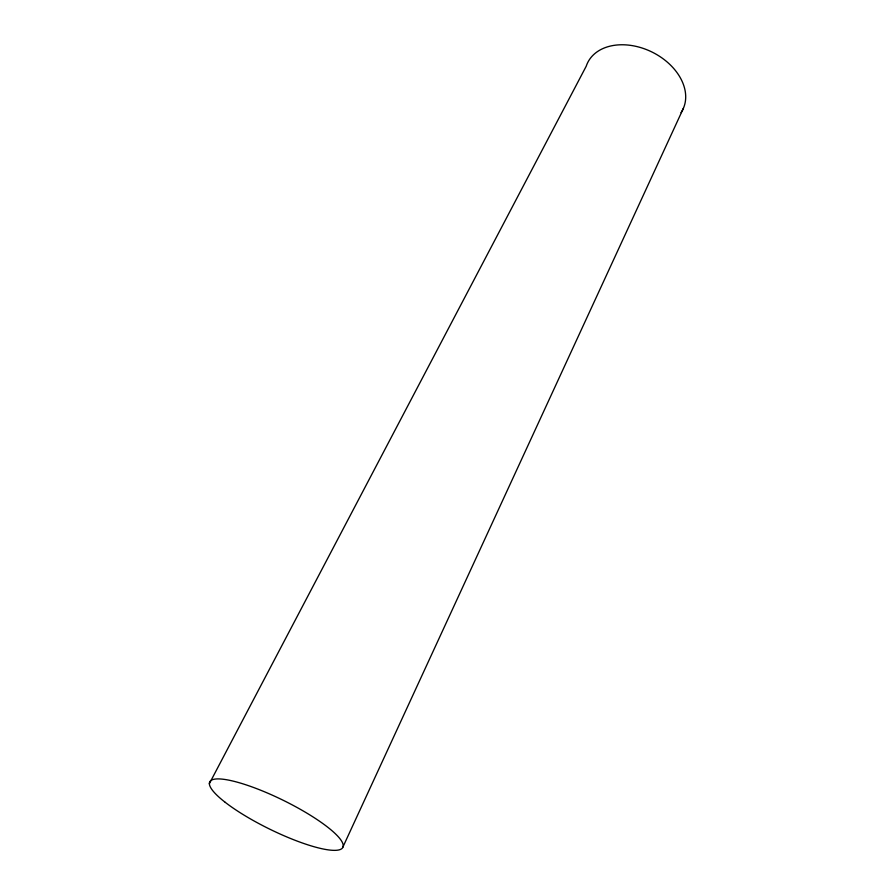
<?xml version="1.0" encoding="UTF-8"?>
<svg xmlns="http://www.w3.org/2000/svg" width="895" height="895" viewBox="0 0 895 895"><rect width="100%" height="100%" fill="white"/><g stroke="black" fill="none" stroke-linecap="round" stroke-linejoin="round"><path stroke-width="1.34" d="M342.897 847.062L683.4 108.284M209.34 783.684L586.225 66.208A53.04 37.959 26.2 0 1 651.862 51.966A53.04 37.959 26.2 0 1 681.028 112.647M225.249 802.345A74.162 15.92 26.2 0 0 339.227 849.847A74.162 15.92 26.2 0 0 264.226 791.672A74.162 15.92 26.2 0 0 225.249 802.345"/></g></svg>
